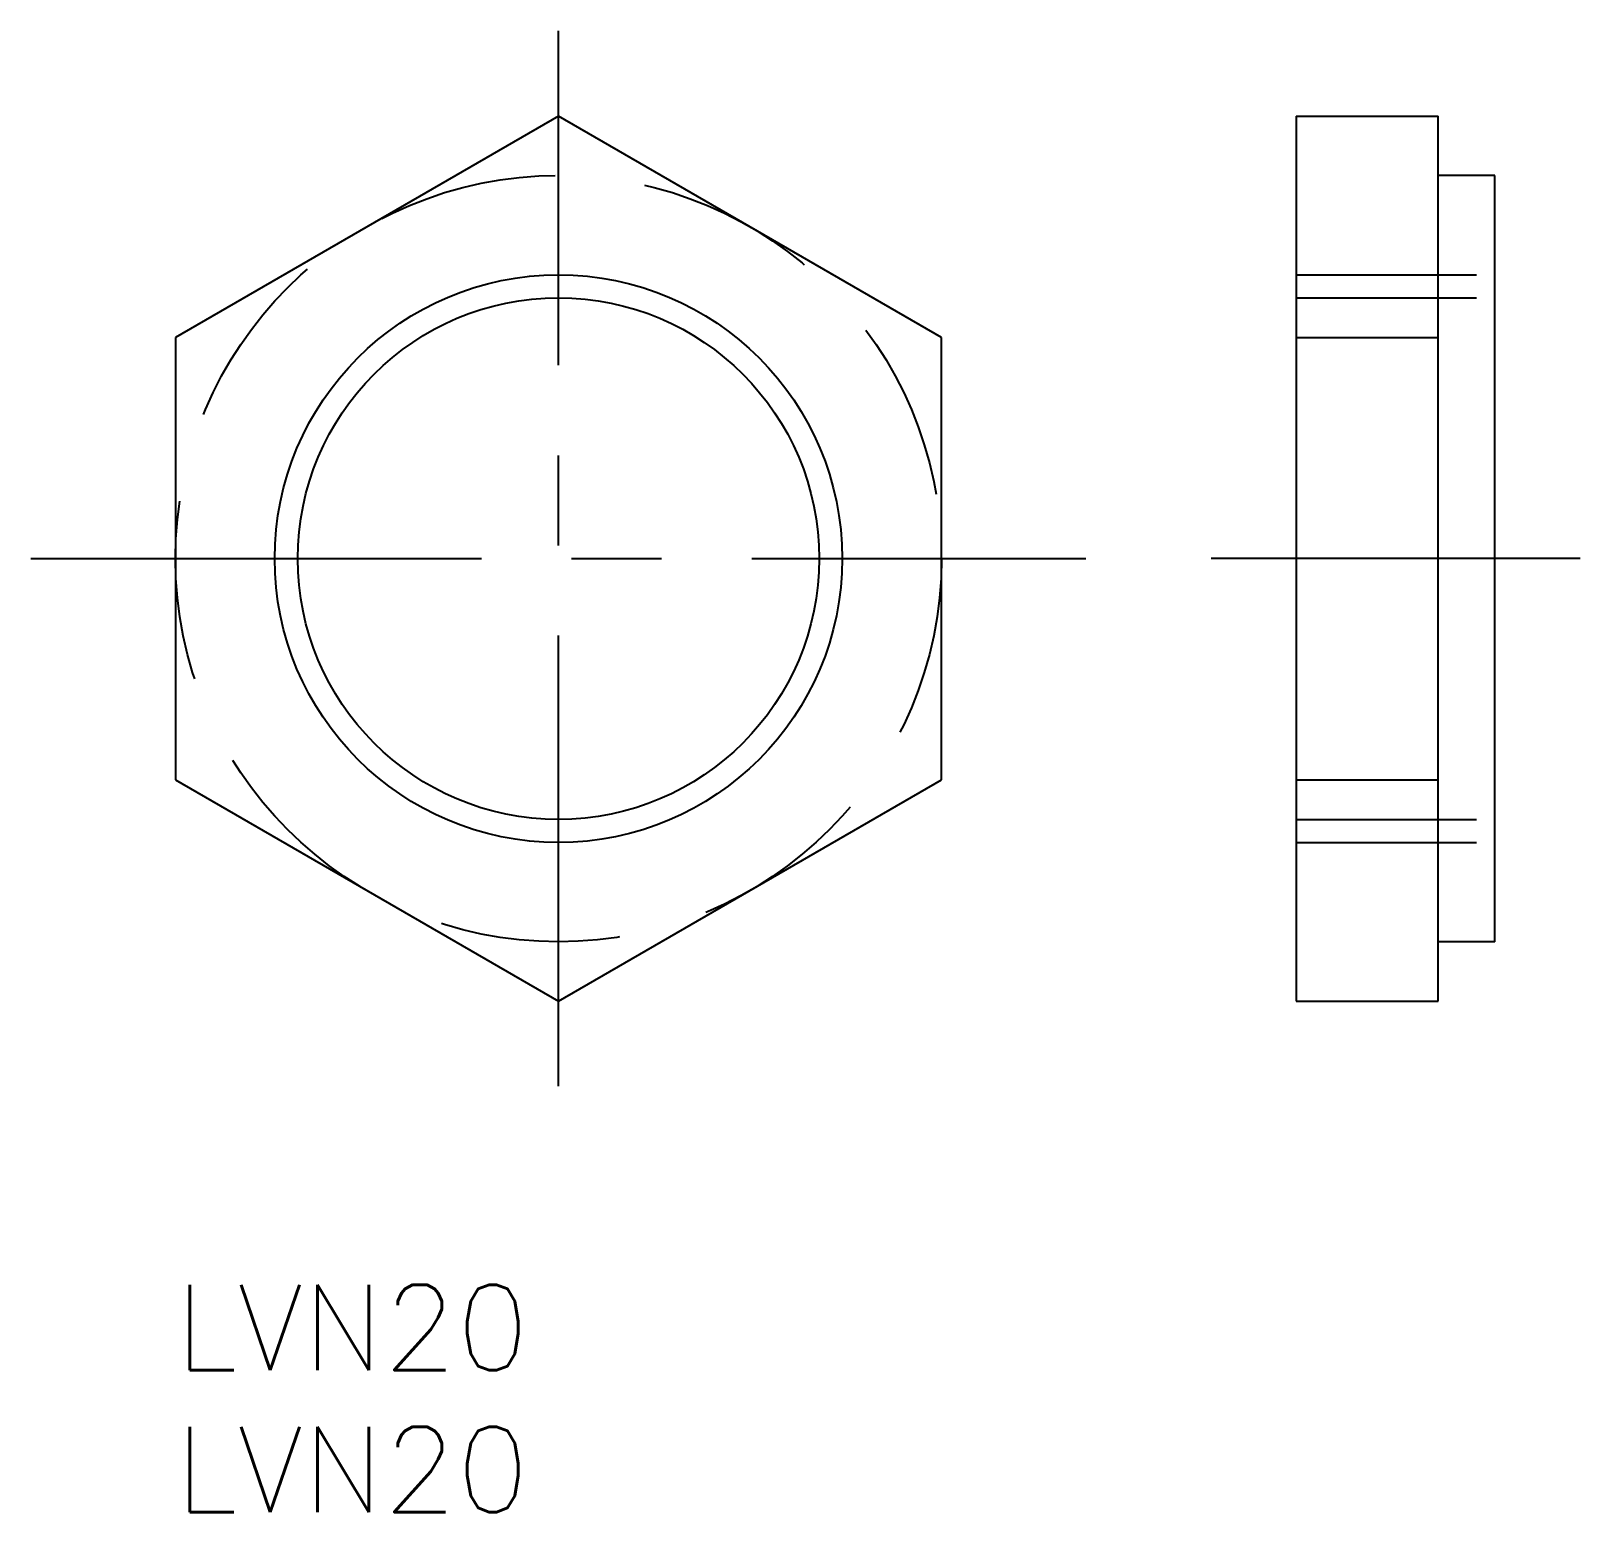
# Model space of a CAD drawing. Extents: x -5.1 to 49.5, y -8 to 44.2.
import ezdxf

# ---------------------------------------------------------------- set-up
doc = ezdxf.new("R2010")
doc.units = 0
doc.header["$LTSCALE"] = 0.5
doc.linetypes.add('CENTER', pattern=[50.8, 31.75, -6.35, 6.35, -6.35])
doc.linetypes.add('DASHED', pattern=[19.05, 12.7, -6.35])
for name, color, linetype in [('MSM_CENTER', 1, 'CENTER'), ('MSM_CONTINUOUS', 7, 'CONTINUOUS'), ('MSM_DASHED', 4, 'DASHED'), ('MSM_NARROW', 5, 'CONTINUOUS'), ('MSM_PART_NUMBER', 7, 'CONTINUOUS')]:
    doc.layers.add(name, color=color, linetype=linetype)
doc.styles.get("Standard").update_dxf_attribs({"font": 'txt.shx', "height": 3, "bigfont": 'bigfont.shx'})

# ---------------------------------------------------------------- blocks, each defined once
blk = doc.blocks.new('*U2')
at = {"layer": 'MSM_PART_NUMBER'}
blk.add_text('LVN20', height=3, dxfattribs=at).set_placement((0, -3))
blk = doc.blocks.new('*U3')
at = {"layer": 'MSM_PART_NUMBER'}
blk.add_text('LVN20', height=3, dxfattribs=at).set_placement((0, -8))

msp = doc.modelspace()

# ---------------------------------------------------------------- linework, layer by layer
at = {"layer": 'MSM_CENTER'}
for p, q in [((13.5, 7), (13.5, 44.177)), ((-5.088, 25.588), (32.088, 25.588)), ((49.5, 25.588), (36.5, 25.588))]:
    msp.add_line(p, q, dxfattribs=at)
at = {"layer": 'MSM_CONTINUOUS'}
for p, q in [((13.5, 41.177), (0, 33.383)), ((27, 33.383), (13.5, 41.177)), ((39.5, 41.177), (44.5, 41.177)), ((39.5, 41.177), (39.5, 10)), ((44.5, 10), (44.5, 41.177)), ((46.5, 39.088), (44.5, 39.088)), ((46.5, 12.088), (46.5, 39.088)), ((0, 33.383), (0, 17.794)), ((27, 17.794), (27, 33.383)), ((39.5, 33.383), (44.5, 33.383)), ((0, 17.794), (13.5, 10)), ((13.5, 10), (27, 17.794)), ((39.5, 17.794), (44.5, 17.794)), ((46.5, 12.088), (44.5, 12.088)), ((39.5, 10), (44.5, 10))]:
    msp.add_line(p, q, dxfattribs=at)
msp.add_circle((13.5, 25.588), 9.188, dxfattribs=at)
at = {"layer": 'MSM_DASHED'}
for p, q in [((39.5, 35.588), (46.5, 35.588)), ((39.5, 34.776), (46.5, 34.776)), ((39.5, 16.4), (46.5, 16.4)), ((39.5, 15.588), (46.5, 15.588))]:
    msp.add_line(p, q, dxfattribs=at)
msp.add_circle((13.5, 25.588), 13.5, dxfattribs=at)
at = {"layer": 'MSM_NARROW'}
msp.add_circle((13.5, 25.588), 10, dxfattribs=at)

# ---------------------------------------------------------------- block references
at = {"layer": 'MSM_CONTINUOUS'}
for name in ['*U2', '*U3']:
    msp.add_blockref(name, (0, 0), dxfattribs=at)

doc.saveas('drawing.dxf')
